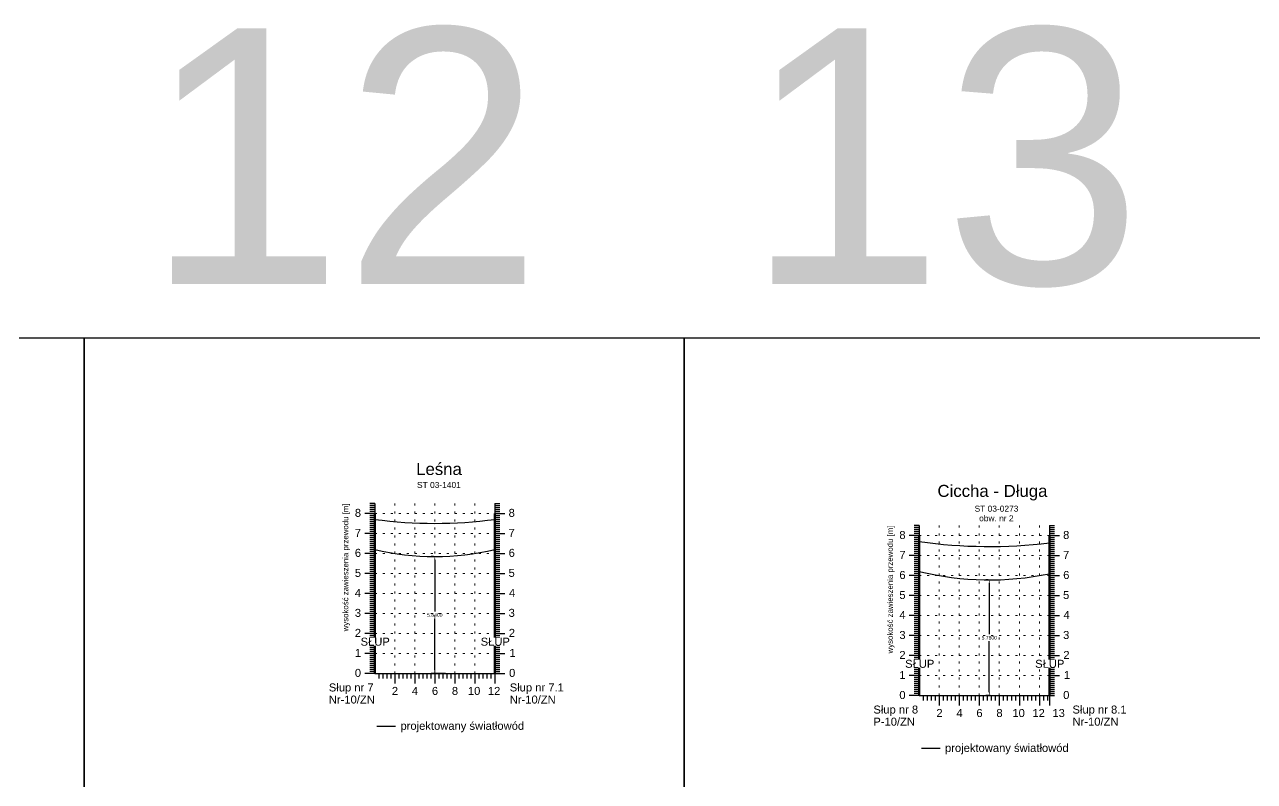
# Model space of a CAD drawing. Header units: metres. Extents: x -155 to 1812, y 681 to 886.
# Drawn here: x -8.4 to 53, y 838.4 to 876.2 of the extents above; entities that cross this region are included whole.
import ezdxf

# ---------------------------------------------------------------- set-up
doc = ezdxf.new("R2010")
doc.units = ezdxf.units.M
doc.header["$MEASUREMENT"] = 0
doc.linetypes.add('ACAD_ISO07W100', pattern=[3, 0, -3])
doc.styles.get("Standard").update_dxf_attribs({"font": 'arial.ttf'})
doc.dimstyles.get("Standard").update_dxf_attribs({"dimtxt": 0.18, "dimasz": 0.18, "dimexe": 0.18, "dimexo": 0.0625, "dimgap": 0.09, "dimtad": 0, "dimtih": 1, "dimtoh": 1, "dimdec": 4, "dimzin": 0, "dimdsep": 46, "dimtxsty": 'Standard', "dimcen": 0.09, "dimadec": 0, "dimazin": 0, "dimtfac": 1, "dimtdec": 4, "dimtofl": 0, "dimtmove": 0, "dimatfit": 3, "dimfxl": 1, "dimtolj": 1, "dimtzin": 0, "dimarcsym": 0})

# ---------------------------------------------------------------- blocks, each defined once
blk = doc.blocks.new('*D355')
at = {"color": 0, "lineweight": -2}
for p, q in [((12.013, 849.591), (11.896, 849.591)), ((12.076, 849.411), (12.076, 846.853)), ((12.076, 843.931), (12.076, 846.489)), ((12.614, 843.751), (11.896, 843.751))]:
    blk.add_line(p, q, dxfattribs=at)
at = {"color": 0}
for points in [[(12.106, 849.411), (12.046, 849.411), (12.076, 849.591)], [(12.046, 843.931), (12.106, 843.931), (12.076, 843.751)]]:
    blk.add_solid(points, dxfattribs=at)
at = {"layer": 'Defpoints', "color": 0}
for p in [(12.076, 849.591), (12.076, 843.751), (12.676, 843.751)]:
    blk.add_point(p, dxfattribs=at)
at = {"color": 0, "lineweight": 25, "insert": (12.076, 846.671), "char_height": 0.18, "attachment_point": 5}
blk.add_mtext('\\A1;5.8400', dxfattribs=at)
blk = doc.blocks.new('*D315')
at = {"color": 0, "lineweight": -2}
for p, q in [((39.731, 848.426), (39.613, 848.426)), ((39.793, 848.246), (39.793, 845.718)), ((39.793, 842.826), (39.793, 845.355)), ((39.831, 842.646), (39.613, 842.646))]:
    blk.add_line(p, q, dxfattribs=at)
at = {"color": 0}
for points in [[(39.823, 848.246), (39.763, 848.246), (39.793, 848.426)], [(39.763, 842.826), (39.823, 842.826), (39.793, 842.646)]]:
    blk.add_solid(points, dxfattribs=at)
at = {"layer": 'Defpoints', "color": 0}
for p in [(39.793, 848.426), (39.793, 842.646), (39.893, 842.646)]:
    blk.add_point(p, dxfattribs=at)
at = {"color": 0, "lineweight": 25, "insert": (39.793, 845.536), "char_height": 0.18, "attachment_point": 5}
blk.add_mtext('\\A1;5.7800', dxfattribs=at)

msp = doc.modelspace()

# ---------------------------------------------------------------- linework, layer by layer
for p, q in [((9.07619, 852.2512), (8.82619, 852.2512)), ((9.07619, 852.1512), (8.82619, 852.1512)), ((9.07619, 852.0512), (8.82619, 852.0512)), ((9.07619, 852.2512), (9.07619, 843.7512)), ((15.07619, 852.2512), (15.07619, 843.7512)), ((15.07619, 852.2512), (15.32619, 852.2512)), ((15.07619, 852.1512), (15.32619, 852.1512)), ((15.07619, 852.0512), (15.32619, 852.0512)), ((9.07619, 851.7512), (8.57619, 851.7512)), ((9.07619, 851.7512), (8.57619, 851.7512)), ((9.07619, 851.9512), (8.82619, 851.9512)), ((9.07619, 851.8512), (8.82619, 851.8512)), ((9.07619, 851.6512), (8.82619, 851.6512)), ((9.07619, 851.5512), (8.82619, 851.5512)), ((9.07619, 851.4512), (8.82619, 851.4512)), ((15.07619, 851.9512), (15.32619, 851.9512)), ((15.07619, 851.8512), (15.32619, 851.8512)), ((15.07619, 851.7512), (15.57619, 851.7512)), ((15.07619, 851.7512), (15.57619, 851.7512)), ((15.07619, 851.6512), (15.32619, 851.6512)), ((15.07619, 851.5512), (15.32619, 851.5512)), ((15.07619, 851.4512), (15.32619, 851.4512)), ((9.07619, 850.7512), (8.57619, 850.7512)), ((9.07619, 850.7512), (8.57619, 850.7512)), ((9.07619, 851.3512), (8.82619, 851.3512)), ((9.07619, 851.2512), (8.82619, 851.2512)), ((9.07619, 851.1512), (8.82619, 851.1512)), ((9.07619, 851.0512), (8.82619, 851.0512)), ((9.07619, 850.9512), (8.82619, 850.9512)), ((9.07619, 850.8512), (8.82619, 850.8512)), ((15.07619, 851.3512), (15.32619, 851.3512)), ((15.07619, 851.2512), (15.32619, 851.2512)), ((15.07619, 851.1512), (15.32619, 851.1512)), ((15.07619, 851.0512), (15.32619, 851.0512)), ((15.07619, 850.9512), (15.32619, 850.9512)), ((15.07619, 850.8512), (15.32619, 850.8512)), ((15.07619, 850.7512), (15.57619, 850.7512)), ((15.07619, 850.7512), (15.57619, 850.7512)), ((36.29318, 851.14643), (36.04318, 851.14643)), ((36.29318, 851.04643), (36.04318, 851.04643)), ((36.29318, 850.94643), (36.04318, 850.94643)), ((36.29318, 850.84643), (36.04318, 850.84643)), ((36.29318, 851.14643), (36.29318, 842.64643)), ((42.79318, 851.14643), (42.79318, 842.64643)), ((42.79318, 851.14643), (43.04318, 851.14643)), ((42.79318, 851.04643), (43.04318, 851.04643)), ((42.79318, 850.94643), (43.04318, 850.94643)), ((42.79318, 850.84643), (43.04318, 850.84643)), ((9.07619, 850.6512), (8.82619, 850.6512)), ((9.07619, 850.5512), (8.82619, 850.5512)), ((9.07619, 850.4512), (8.82619, 850.4512)), ((9.07619, 850.3512), (8.82619, 850.3512)), ((9.07619, 850.2512), (8.82619, 850.2512)), ((9.07619, 850.1512), (8.82619, 850.1512)), ((15.07619, 850.6512), (15.32619, 850.6512)), ((15.07619, 850.5512), (15.32619, 850.5512)), ((15.07619, 850.4512), (15.32619, 850.4512)), ((15.07619, 850.3512), (15.32619, 850.3512)), ((15.07619, 850.2512), (15.32619, 850.2512)), ((15.07619, 850.1512), (15.32619, 850.1512)), ((36.29318, 850.64643), (35.79318, 850.64643)), ((36.29318, 850.64643), (35.79318, 850.64643)), ((36.29318, 850.74643), (36.04318, 850.74643)), ((36.29318, 850.54643), (36.04318, 850.54643)), ((36.29318, 850.44643), (36.04318, 850.44643)), ((36.29318, 850.34643), (36.04318, 850.34643)), ((36.29318, 850.24643), (36.04318, 850.24643)), ((36.29318, 850.14643), (36.04318, 850.14643)), ((42.79318, 850.74643), (43.04318, 850.74643)), ((42.79318, 850.64643), (43.29318, 850.64643)), ((42.79318, 850.64643), (43.29318, 850.64643)), ((42.79318, 850.54643), (43.04318, 850.54643)), ((42.79318, 850.44643), (43.04318, 850.44643)), ((42.79318, 850.34643), (43.04318, 850.34643)), ((42.79318, 850.24643), (43.04318, 850.24643)), ((42.79318, 850.14643), (43.04318, 850.14643)), ((9.07619, 849.7512), (8.57619, 849.7512)), ((9.07619, 849.7512), (8.57619, 849.7512)), ((9.07619, 850.0512), (8.82619, 850.0512)), ((9.07619, 849.9512), (8.82619, 849.9512)), ((9.07619, 849.8512), (8.82619, 849.8512)), ((9.07619, 849.6512), (8.82619, 849.6512)), ((9.07619, 849.5512), (8.82619, 849.5512)), ((15.07619, 850.0512), (15.32619, 850.0512)), ((15.07619, 849.9512), (15.32619, 849.9512)), ((15.07619, 849.8512), (15.32619, 849.8512)), ((15.07619, 849.7512), (15.57619, 849.7512)), ((15.07619, 849.7512), (15.57619, 849.7512)), ((15.07619, 849.6512), (15.32619, 849.6512)), ((15.07619, 849.5512), (15.32619, 849.5512)), ((36.29318, 849.64643), (35.79318, 849.64643)), ((36.29318, 849.64643), (35.79318, 849.64643)), ((36.29318, 850.04643), (36.04318, 850.04643)), ((36.29318, 849.94643), (36.04318, 849.94643)), ((36.29318, 849.84643), (36.04318, 849.84643)), ((36.29318, 849.74643), (36.04318, 849.74643)), ((36.29318, 849.54643), (36.04318, 849.54643)), ((42.79318, 850.04643), (43.04318, 850.04643)), ((42.79318, 849.94643), (43.04318, 849.94643)), ((42.79318, 849.84643), (43.04318, 849.84643)), ((42.79318, 849.74643), (43.04318, 849.74643)), ((42.79318, 849.64643), (43.29318, 849.64643)), ((42.79318, 849.64643), (43.29318, 849.64643)), ((42.79318, 849.54643), (43.04318, 849.54643)), ((9.07619, 849.4512), (8.82619, 849.4512)), ((9.07619, 849.3512), (8.82619, 849.3512)), ((9.07619, 849.2512), (8.82619, 849.2512)), ((9.07619, 849.1512), (8.82619, 849.1512)), ((9.07619, 849.0512), (8.82619, 849.0512)), ((9.07619, 848.9512), (8.82619, 848.9512)), ((15.07619, 849.4512), (15.32619, 849.4512)), ((15.07619, 849.3512), (15.32619, 849.3512)), ((15.07619, 849.2512), (15.32619, 849.2512)), ((15.07619, 849.1512), (15.32619, 849.1512)), ((15.07619, 849.0512), (15.32619, 849.0512)), ((15.07619, 848.9512), (15.32619, 848.9512)), ((36.29318, 849.44643), (36.04318, 849.44643)), ((36.29318, 849.34643), (36.04318, 849.34643)), ((36.29318, 849.24643), (36.04318, 849.24643)), ((36.29318, 849.14643), (36.04318, 849.14643)), ((36.29318, 849.04643), (36.04318, 849.04643)), ((36.29318, 848.94643), (36.04318, 848.94643)), ((42.79318, 849.44643), (43.04318, 849.44643)), ((42.79318, 849.34643), (43.04318, 849.34643)), ((42.79318, 849.24643), (43.04318, 849.24643)), ((42.79318, 849.14643), (43.04318, 849.14643)), ((42.79318, 849.04643), (43.04318, 849.04643)), ((42.79318, 848.94643), (43.04318, 848.94643)), ((9.07619, 848.7512), (8.57619, 848.7512)), ((9.07619, 848.7512), (8.57619, 848.7512)), ((9.07619, 848.8512), (8.82619, 848.8512)), ((9.07619, 848.6512), (8.82619, 848.6512)), ((9.07619, 848.5512), (8.82619, 848.5512)), ((9.07619, 848.4512), (8.82619, 848.4512)), ((9.07619, 848.3512), (8.82619, 848.3512)), ((15.07619, 848.8512), (15.32619, 848.8512)), ((15.07619, 848.7512), (15.57619, 848.7512)), ((15.07619, 848.7512), (15.57619, 848.7512)), ((15.07619, 848.6512), (15.32619, 848.6512)), ((15.07619, 848.5512), (15.32619, 848.5512)), ((15.07619, 848.4512), (15.32619, 848.4512)), ((15.07619, 848.3512), (15.32619, 848.3512)), ((36.29318, 848.64643), (35.79318, 848.64643)), ((36.29318, 848.64643), (35.79318, 848.64643)), ((36.29318, 848.84643), (36.04318, 848.84643)), ((36.29318, 848.74643), (36.04318, 848.74643)), ((36.29318, 848.54643), (36.04318, 848.54643)), ((36.29318, 848.44643), (36.04318, 848.44643)), ((36.29318, 848.34643), (36.04318, 848.34643)), ((42.79318, 848.84643), (43.04318, 848.84643)), ((42.79318, 848.74643), (43.04318, 848.74643)), ((42.79318, 848.64643), (43.29318, 848.64643)), ((42.79318, 848.64643), (43.29318, 848.64643)), ((42.79318, 848.54643), (43.04318, 848.54643)), ((42.79318, 848.44643), (43.04318, 848.44643)), ((42.79318, 848.34643), (43.04318, 848.34643)), ((9.07619, 847.7512), (8.57619, 847.7512)), ((9.07619, 847.7512), (8.57619, 847.7512)), ((9.07619, 848.2512), (8.82619, 848.2512)), ((9.07619, 848.1512), (8.82619, 848.1512)), ((9.07619, 848.0512), (8.82619, 848.0512)), ((9.07619, 847.9512), (8.82619, 847.9512)), ((9.07619, 847.8512), (8.82619, 847.8512)), ((15.07619, 848.2512), (15.32619, 848.2512)), ((15.07619, 848.1512), (15.32619, 848.1512)), ((15.07619, 848.0512), (15.32619, 848.0512)), ((15.07619, 847.9512), (15.32619, 847.9512)), ((15.07619, 847.8512), (15.32619, 847.8512)), ((15.07619, 847.7512), (15.57619, 847.7512)), ((15.07619, 847.7512), (15.57619, 847.7512)), ((36.29318, 848.24643), (36.04318, 848.24643)), ((36.29318, 848.14643), (36.04318, 848.14643)), ((36.29318, 848.04643), (36.04318, 848.04643)), ((36.29318, 847.94643), (36.04318, 847.94643)), ((36.29318, 847.84643), (36.04318, 847.84643)), ((36.29318, 847.74643), (36.04318, 847.74643)), ((42.79318, 848.24643), (43.04318, 848.24643)), ((42.79318, 848.14643), (43.04318, 848.14643)), ((42.79318, 848.04643), (43.04318, 848.04643)), ((42.79318, 847.94643), (43.04318, 847.94643)), ((42.79318, 847.84643), (43.04318, 847.84643)), ((42.79318, 847.74643), (43.04318, 847.74643)), ((9.07619, 847.6512), (8.82619, 847.6512)), ((9.07619, 847.5512), (8.82619, 847.5512)), ((9.07619, 847.4512), (8.82619, 847.4512)), ((9.07619, 847.3512), (8.82619, 847.3512)), ((9.07619, 847.2512), (8.82619, 847.2512)), ((9.07619, 847.1512), (8.82619, 847.1512)), ((15.07619, 847.6512), (15.32619, 847.6512)), ((15.07619, 847.5512), (15.32619, 847.5512)), ((15.07619, 847.4512), (15.32619, 847.4512)), ((15.07619, 847.3512), (15.32619, 847.3512)), ((15.07619, 847.2512), (15.32619, 847.2512)), ((15.07619, 847.1512), (15.32619, 847.1512)), ((36.29318, 847.64643), (35.79318, 847.64643)), ((36.29318, 847.64643), (35.79318, 847.64643)), ((36.29318, 847.54643), (36.04318, 847.54643)), ((36.29318, 847.44643), (36.04318, 847.44643)), ((36.29318, 847.34643), (36.04318, 847.34643)), ((36.29318, 847.24643), (36.04318, 847.24643)), ((36.29318, 847.14643), (36.04318, 847.14643)), ((42.79318, 847.64643), (43.29318, 847.64643)), ((42.79318, 847.64643), (43.29318, 847.64643)), ((42.79318, 847.54643), (43.04318, 847.54643)), ((42.79318, 847.44643), (43.04318, 847.44643)), ((42.79318, 847.34643), (43.04318, 847.34643)), ((42.79318, 847.24643), (43.04318, 847.24643)), ((42.79318, 847.14643), (43.04318, 847.14643)), ((9.07619, 846.7512), (8.57619, 846.7512)), ((9.07619, 846.7512), (8.57619, 846.7512)), ((9.07619, 847.0512), (8.82619, 847.0512)), ((9.07619, 846.9512), (8.82619, 846.9512)), ((9.07619, 846.8512), (8.82619, 846.8512)), ((9.07619, 846.6512), (8.82619, 846.6512)), ((9.07619, 846.5512), (8.82619, 846.5512)), ((9.07619, 846.4512), (8.82619, 846.4512)), ((15.07619, 847.0512), (15.32619, 847.0512)), ((15.07619, 846.9512), (15.32619, 846.9512)), ((15.07619, 846.8512), (15.32619, 846.8512)), ((15.07619, 846.7512), (15.57619, 846.7512)), ((15.07619, 846.7512), (15.57619, 846.7512)), ((15.07619, 846.6512), (15.32619, 846.6512)), ((15.07619, 846.5512), (15.32619, 846.5512)), ((15.07619, 846.4512), (15.32619, 846.4512)), ((36.29318, 846.64643), (35.79318, 846.64643)), ((36.29318, 846.64643), (35.79318, 846.64643)), ((36.29318, 847.04643), (36.04318, 847.04643)), ((36.29318, 846.94643), (36.04318, 846.94643)), ((36.29318, 846.84643), (36.04318, 846.84643)), ((36.29318, 846.74643), (36.04318, 846.74643)), ((36.29318, 846.54643), (36.04318, 846.54643)), ((36.29318, 846.44643), (36.04318, 846.44643)), ((42.79318, 847.04643), (43.04318, 847.04643)), ((42.79318, 846.94643), (43.04318, 846.94643)), ((42.79318, 846.84643), (43.04318, 846.84643)), ((42.79318, 846.74643), (43.04318, 846.74643)), ((42.79318, 846.64643), (43.29318, 846.64643)), ((42.79318, 846.64643), (43.29318, 846.64643)), ((42.79318, 846.54643), (43.04318, 846.54643)), ((42.79318, 846.44643), (43.04318, 846.44643)), ((9.07619, 846.3512), (8.82619, 846.3512)), ((9.07619, 846.2512), (8.82619, 846.2512)), ((9.07619, 846.1512), (8.82619, 846.1512)), ((9.07619, 846.0512), (8.82619, 846.0512)), ((9.07619, 845.9512), (8.82619, 845.9512)), ((9.07619, 845.8512), (8.82619, 845.8512)), ((15.07619, 846.3512), (15.32619, 846.3512)), ((15.07619, 846.2512), (15.32619, 846.2512)), ((15.07619, 846.1512), (15.32619, 846.1512)), ((15.07619, 846.0512), (15.32619, 846.0512)), ((15.07619, 845.9512), (15.32619, 845.9512)), ((15.07619, 845.8512), (15.32619, 845.8512)), ((36.29318, 846.34643), (36.04318, 846.34643)), ((36.29318, 846.24643), (36.04318, 846.24643)), ((36.29318, 846.14643), (36.04318, 846.14643)), ((36.29318, 846.04643), (36.04318, 846.04643)), ((36.29318, 845.94643), (36.04318, 845.94643)), ((36.29318, 845.84643), (36.04318, 845.84643)), ((42.79318, 846.34643), (43.04318, 846.34643)), ((42.79318, 846.24643), (43.04318, 846.24643)), ((42.79318, 846.14643), (43.04318, 846.14643)), ((42.79318, 846.04643), (43.04318, 846.04643)), ((42.79318, 845.94643), (43.04318, 845.94643)), ((42.79318, 845.84643), (43.04318, 845.84643)), ((9.07619, 845.7512), (8.57619, 845.7512)), ((9.07619, 845.7512), (8.57619, 845.7512)), ((9.07619, 845.6512), (8.82619, 845.6512)), ((9.07619, 845.5512), (8.82619, 845.5512)), ((9.07619, 845.4512), (8.82619, 845.4512)), ((9.07619, 845.3512), (8.82619, 845.3512)), ((9.07619, 845.2512), (8.82619, 845.2512)), ((15.07619, 845.7512), (15.57619, 845.7512)), ((15.07619, 845.7512), (15.57619, 845.7512)), ((15.07619, 845.6512), (15.32619, 845.6512)), ((15.07619, 845.5512), (15.32619, 845.5512)), ((15.07619, 845.4512), (15.32619, 845.4512)), ((15.07619, 845.3512), (15.32619, 845.3512)), ((15.07619, 845.2512), (15.32619, 845.2512)), ((36.29318, 845.64643), (35.79318, 845.64643)), ((36.29318, 845.64643), (35.79318, 845.64643)), ((36.29318, 845.74643), (36.04318, 845.74643)), ((36.29318, 845.54643), (36.04318, 845.54643)), ((36.29318, 845.44643), (36.04318, 845.44643)), ((36.29318, 845.34643), (36.04318, 845.34643)), ((36.29318, 845.24643), (36.04318, 845.24643)), ((42.79318, 845.74643), (43.04318, 845.74643)), ((42.79318, 845.64643), (43.29318, 845.64643)), ((42.79318, 845.64643), (43.29318, 845.64643)), ((42.79318, 845.54643), (43.04318, 845.54643)), ((42.79318, 845.44643), (43.04318, 845.44643)), ((42.79318, 845.34643), (43.04318, 845.34643)), ((42.79318, 845.24643), (43.04318, 845.24643)), ((9.07619, 844.7512), (8.57619, 844.7512)), ((9.07619, 844.7512), (8.57619, 844.7512)), ((9.07619, 845.1512), (8.82619, 845.1512)), ((9.07619, 845.0512), (8.82619, 845.0512)), ((9.07619, 844.9512), (8.82619, 844.9512)), ((9.07619, 844.8512), (8.82619, 844.8512)), ((9.07619, 844.6512), (8.82619, 844.6512)), ((15.07619, 845.1512), (15.32619, 845.1512)), ((15.07619, 845.0512), (15.32619, 845.0512)), ((15.07619, 844.9512), (15.32619, 844.9512)), ((15.07619, 844.8512), (15.32619, 844.8512)), ((15.07619, 844.7512), (15.57619, 844.7512)), ((15.07619, 844.7512), (15.57619, 844.7512)), ((15.07619, 844.6512), (15.32619, 844.6512)), ((36.29318, 844.64643), (35.79318, 844.64643)), ((36.29318, 844.64643), (35.79318, 844.64643)), ((36.29318, 845.14643), (36.04318, 845.14643)), ((36.29318, 845.04643), (36.04318, 845.04643)), ((36.29318, 844.94643), (36.04318, 844.94643)), ((36.29318, 844.84643), (36.04318, 844.84643)), ((36.29318, 844.74643), (36.04318, 844.74643)), ((42.79318, 845.14643), (43.04318, 845.14643)), ((42.79318, 845.04643), (43.04318, 845.04643)), ((42.79318, 844.94643), (43.04318, 844.94643)), ((42.79318, 844.84643), (43.04318, 844.84643)), ((42.79318, 844.74643), (43.04318, 844.74643)), ((42.79318, 844.64643), (43.29318, 844.64643)), ((42.79318, 844.64643), (43.29318, 844.64643)), ((9.07619, 844.5512), (8.82619, 844.5512)), ((9.07619, 844.4512), (8.82619, 844.4512)), ((9.07619, 844.3512), (8.82619, 844.3512)), ((9.07619, 844.2512), (8.82619, 844.2512)), ((9.07619, 844.1512), (8.82619, 844.1512)), ((9.07619, 844.0512), (8.82619, 844.0512)), ((15.07619, 844.5512), (15.32619, 844.5512)), ((15.07619, 844.4512), (15.32619, 844.4512)), ((15.07619, 844.3512), (15.32619, 844.3512)), ((15.07619, 844.2512), (15.32619, 844.2512)), ((15.07619, 844.1512), (15.32619, 844.1512)), ((15.07619, 844.0512), (15.32619, 844.0512)), ((36.29318, 844.54643), (36.04318, 844.54643)), ((36.29318, 844.44643), (36.04318, 844.44643)), ((36.29318, 844.34643), (36.04318, 844.34643)), ((36.29318, 844.24643), (36.04318, 844.24643)), ((36.29318, 844.14643), (36.04318, 844.14643)), ((36.29318, 844.04643), (36.04318, 844.04643)), ((42.79318, 844.54643), (43.04318, 844.54643)), ((42.79318, 844.44643), (43.04318, 844.44643)), ((42.79318, 844.34643), (43.04318, 844.34643)), ((42.79318, 844.24643), (43.04318, 844.24643)), ((42.79318, 844.14643), (43.04318, 844.14643)), ((42.79318, 844.04643), (43.04318, 844.04643)), ((9.07619, 843.7512), (8.57619, 843.7512)), ((9.07619, 843.9512), (8.82619, 843.9512)), ((9.07619, 843.8512), (8.82619, 843.8512)), ((9.07619, 843.7512), (8.82619, 843.7512)), ((9.07619, 843.7512), (15.07619, 843.7512)), ((9.27619, 843.7512), (9.27619, 843.5012)), ((9.47619, 843.7512), (9.47619, 843.5012)), ((9.67619, 843.7512), (9.67619, 843.5012)), ((9.87619, 843.7512), (9.87619, 843.5012)), ((10.07619, 843.7512), (10.07619, 843.2512)), ((10.27619, 843.7512), (10.27619, 843.5012)), ((10.47619, 843.7512), (10.47619, 843.5012)), ((10.67619, 843.7512), (10.67619, 843.5012)), ((10.87619, 843.7512), (10.87619, 843.5012)), ((11.07619, 843.7512), (11.07619, 843.2512)), ((11.27619, 843.7512), (11.27619, 843.5012)), ((11.47619, 843.7512), (11.47619, 843.5012)), ((11.67619, 843.7512), (11.67619, 843.5012)), ((11.87619, 843.7512), (11.87619, 843.5012)), ((12.07619, 843.7512), (12.07619, 843.2512)), ((12.27619, 843.7512), (12.27619, 843.5012)), ((12.47619, 843.7512), (12.47619, 843.5012)), ((12.67619, 843.7512), (12.67619, 843.5012)), ((12.87619, 843.7512), (12.87619, 843.5012)), ((13.07619, 843.7512), (13.07619, 843.2512)), ((13.27619, 843.7512), (13.27619, 843.5012)), ((13.47619, 843.7512), (13.47619, 843.5012)), ((13.67619, 843.7512), (13.67619, 843.5012)), ((13.87619, 843.7512), (13.87619, 843.5012)), ((14.07619, 843.7512), (14.07619, 843.2512)), ((14.27619, 843.7512), (14.27619, 843.5012)), ((14.47619, 843.7512), (14.47619, 843.5012)), ((14.67619, 843.7512), (14.67619, 843.5012)), ((14.87619, 843.7512), (14.87619, 843.5012)), ((15.07619, 843.9512), (15.32619, 843.9512)), ((15.07619, 843.8512), (15.32619, 843.8512)), ((15.07619, 843.7512), (15.07619, 843.2512)), ((15.07619, 843.7512), (15.57619, 843.7512)), ((15.07619, 843.7512), (15.32619, 843.7512)), ((36.29318, 843.64643), (35.79318, 843.64643)), ((36.29318, 843.64643), (35.79318, 843.64643)), ((36.29318, 843.94643), (36.04318, 843.94643)), ((36.29318, 843.84643), (36.04318, 843.84643)), ((36.29318, 843.74643), (36.04318, 843.74643)), ((36.29318, 843.54643), (36.04318, 843.54643)), ((36.29318, 843.44643), (36.04318, 843.44643)), ((42.79318, 843.94643), (43.04318, 843.94643)), ((42.79318, 843.84643), (43.04318, 843.84643)), ((42.79318, 843.74643), (43.04318, 843.74643)), ((42.79318, 843.64643), (43.29318, 843.64643)), ((42.79318, 843.64643), (43.29318, 843.64643)), ((42.79318, 843.54643), (43.04318, 843.54643)), ((42.79318, 843.44643), (43.04318, 843.44643)), ((36.29318, 843.34643), (36.04318, 843.34643)), ((36.29318, 843.24643), (36.04318, 843.24643)), ((36.29318, 843.14643), (36.04318, 843.14643)), ((36.29318, 843.04643), (36.04318, 843.04643)), ((36.29318, 842.94643), (36.04318, 842.94643)), ((36.29318, 842.84643), (36.04318, 842.84643)), ((42.79318, 843.34643), (43.04318, 843.34643)), ((42.79318, 843.24643), (43.04318, 843.24643)), ((42.79318, 843.14643), (43.04318, 843.14643)), ((42.79318, 843.04643), (43.04318, 843.04643)), ((42.79318, 842.94643), (43.04318, 842.94643)), ((42.79318, 842.84643), (43.04318, 842.84643)), ((36.29318, 842.64643), (35.79318, 842.64643)), ((36.29318, 842.74643), (36.04318, 842.74643)), ((36.29318, 842.64643), (36.04318, 842.64643)), ((36.29318, 842.64643), (42.79318, 842.64643)), ((36.49318, 842.64643), (36.49318, 842.39643)), ((36.69318, 842.64643), (36.69318, 842.39643)), ((36.89318, 842.64643), (36.89318, 842.39643)), ((37.09318, 842.64643), (37.09318, 842.39643)), ((37.29318, 842.64643), (37.29318, 842.14643)), ((37.49318, 842.64643), (37.49318, 842.39643)), ((37.69318, 842.64643), (37.69318, 842.39643)), ((37.89318, 842.64643), (37.89318, 842.39643)), ((38.09318, 842.64643), (38.09318, 842.39643)), ((38.29318, 842.64643), (38.29318, 842.14643)), ((38.49318, 842.64643), (38.49318, 842.39643)), ((38.69318, 842.64643), (38.69318, 842.39643)), ((38.89318, 842.64643), (38.89318, 842.39643)), ((39.09318, 842.64643), (39.09318, 842.39643)), ((39.29318, 842.64643), (39.29318, 842.14643)), ((39.49318, 842.64643), (39.49318, 842.39643)), ((39.69318, 842.64643), (39.69318, 842.39643)), ((39.89318, 842.64643), (39.89318, 842.39643)), ((40.09318, 842.64643), (40.09318, 842.39643)), ((40.29318, 842.64643), (40.29318, 842.14643)), ((40.49318, 842.64643), (40.49318, 842.39643)), ((40.69318, 842.64643), (40.69318, 842.39643)), ((40.89318, 842.64643), (40.89318, 842.39643)), ((41.09318, 842.64643), (41.09318, 842.39643)), ((41.29318, 842.64643), (41.29318, 842.14643)), ((41.49318, 842.64643), (41.49318, 842.39643)), ((41.69318, 842.64643), (41.69318, 842.39643)), ((41.89318, 842.64643), (41.89318, 842.39643)), ((42.09318, 842.64643), (42.09318, 842.39643)), ((42.29318, 842.64643), (42.29318, 842.14643)), ((42.49318, 842.64643), (42.49318, 842.39643)), ((42.69318, 842.64643), (42.69318, 842.39643)), ((42.79318, 842.74643), (43.04318, 842.74643)), ((42.79318, 842.64643), (42.79318, 842.14643)), ((42.79318, 842.64643), (43.04318, 842.64643))]:
    msp.add_line(p, q)
at = {"linetype": 'ACAD_ISO07W100', "lineweight": 15, "ltscale": 0.1}
for p, q in [((10.07619, 843.7512), (10.07619, 852.2512)), ((11.07619, 843.7512), (11.07619, 852.2512)), ((12.07619, 843.7512), (12.07619, 852.2512)), ((13.07619, 843.7512), (13.07619, 852.2512)), ((14.07619, 843.7512), (14.07619, 852.2512)), ((15.07619, 843.7512), (15.07619, 852.2512)), ((15.07619, 843.7512), (15.07619, 852.2512)), ((15.07619, 843.7512), (15.07619, 852.2512)), ((15.07619, 843.7512), (15.07619, 852.2512)), ((9.07619, 851.7512), (15.07619, 851.7512)), ((9.07619, 850.7512), (15.07619, 850.7512)), ((37.29318, 842.64643), (37.29318, 851.14643)), ((38.29318, 842.64643), (38.29318, 851.14643)), ((39.29318, 842.64643), (39.29318, 851.14643)), ((40.29318, 842.64643), (40.29318, 851.14643)), ((41.29318, 842.64643), (41.29318, 851.14643)), ((42.29318, 842.64643), (42.29318, 851.14643)), ((42.29318, 842.64643), (42.29318, 851.14643)), ((42.79318, 842.64643), (42.79318, 851.14643)), ((42.79318, 842.64643), (42.79318, 851.14643)), ((36.29318, 850.64643), (42.79318, 850.64643)), ((9.07619, 849.7512), (15.07619, 849.7512)), ((36.29318, 849.64643), (42.79318, 849.64643)), ((9.07619, 848.7512), (15.07619, 848.7512)), ((36.29318, 848.64643), (42.79318, 848.64643)), ((9.07619, 847.7512), (15.07619, 847.7512)), ((36.29318, 847.64643), (42.79318, 847.64643)), ((9.07619, 846.7512), (15.07619, 846.7512)), ((36.29318, 846.64643), (42.79318, 846.64643)), ((9.07619, 845.7512), (15.07619, 845.7512)), ((36.29318, 845.64643), (42.79318, 845.64643)), ((9.07619, 844.7512), (15.07619, 844.7512)), ((36.29318, 844.64643), (42.79318, 844.64643)), ((9.07619, 843.7512), (15.07619, 843.7512)), ((36.29318, 843.64643), (42.79318, 843.64643)), ((35.79318, 842.64643), (42.79318, 842.64643))]:
    msp.add_line(p, q, dxfattribs=at)
at = {"lineweight": 100}
for p, q in [((9.07619, 851.7512), (9.07619, 843.7512)), ((15.07619, 851.7512), (15.07619, 843.7512)), ((36.29318, 850.64643), (36.29318, 842.64643)), ((42.79318, 850.64643), (42.79318, 842.64643))]:
    msp.add_line(p, q, dxfattribs=at)
at = {"color": 3, "lineweight": 25}
for p, q in [((9.18174, 841.12099), (10.11233, 841.12099)), ((36.39873, 840.01622), (37.32932, 840.01622))]:
    msp.add_line(p, q, dxfattribs=at)
at = {"lineweight": 25}
for points in [[(-35.45729, 860.52182), (-5.45729, 860.52182), (-5.45729, 830.52182), (-35.45729, 830.52182), (-35.45729, 860.52182)], [(-5.45729, 860.52182), (24.54271, 860.52182), (24.54271, 830.52182), (-5.45729, 830.52182), (-5.45729, 860.52182)], [(24.54271, 860.52182), (54.54271, 860.52182), (54.54271, 830.52182), (24.54271, 830.52182), (24.54271, 860.52182)]]:
    msp.add_lwpolyline(points, dxfattribs=at)
at = {"lineweight": 30}
for centre, radius, start, end in [((12.07619, 873.8512), 22.6, 262.3718503, 277.6281497), ((39.79318, 874.72143), 24.625, 261.8287664, 276.9975794)]:
    msp.add_arc(centre, radius, start, end, dxfattribs=at)
at = {"color": 3, "lineweight": 30}
for centre, radius, start, end in [((12.09765, 862.45006), 12.85887, 256.410084, 283.3932253), ((39.79318, 863.21977), 14.79333, 256.3144532, 281.7003953)]:
    msp.add_arc(centre, radius, start, end, dxfattribs=at)

# ---------------------------------------------------------------- texts
at = {"lineweight": 25}
for s, p in [('12', (-2.41869, 863.21103)), ('13', (27.58131, 863.21103))]:
    msp.add_text(s, height=12.782133, dxfattribs=at).set_placement(p)
for s, height, p in [('Leśna', 0.6, (11.14409, 853.66954)), ('ST 03-1401', 0.3, (11.18671, 853.02121)), ('Ciccha - Długa', 0.6, (37.20102, 852.57463)), ('8', 0.4, (8.07893, 851.57711)), ('8', 0.4, (15.76458, 851.57711)), ('ST 03-0273', 0.3, (39.05709, 851.8366)), ('obw. nr 2', 0.3, (39.28377, 851.35734)), ('7', 0.4, (8.07893, 850.57711)), ('7', 0.4, (15.76158, 850.57711)), ('8', 0.4, (35.29592, 850.47234)), ('8', 0.4, (43.48157, 850.47234)), ('6', 0.4, (8.07893, 849.57711)), ('6', 0.4, (15.76731, 849.57711)), ('7', 0.4, (35.29592, 849.47234)), ('7', 0.4, (43.47857, 849.47234)), ('5', 0.4, (8.07893, 848.57711)), ('5', 0.4, (15.76185, 848.57711)), ('6', 0.4, (35.29592, 848.47234)), ('6', 0.4, (43.4843, 848.47234)), ('4', 0.4, (8.07893, 847.57711)), ('4', 0.4, (15.78259, 847.57711)), ('5', 0.4, (35.29592, 847.47234)), ('5', 0.4, (43.47884, 847.47234)), ('3', 0.4, (8.07893, 846.57711)), ('3', 0.4, (15.76458, 846.57711)), ('4', 0.4, (35.29592, 846.47234)), ('4', 0.4, (43.49958, 846.47234)), ('2', 0.4, (8.07893, 845.57711)), ('2', 0.4, (15.77577, 845.57711)), ('3', 0.4, (35.29592, 845.47234)), ('3', 0.4, (43.48157, 845.47234)), ('1', 0.4, (8.07893, 844.57711)), ('1', 0.4, (15.80442, 844.57711)), ('2', 0.4, (35.29592, 844.47234)), ('2', 0.4, (43.49275, 844.47234)), ('0', 0.4, (8.07893, 843.57711)), ('0', 0.4, (15.78829, 843.57711)), ('1', 0.4, (35.29592, 843.47234)), ('1', 0.4, (43.5214, 843.47234)), ('Słup nr 7', 0.4, (6.78094, 842.84929)), ('2', 0.4, (9.92938, 842.67553)), ('4', 0.4, (10.92938, 842.67553)), ('6', 0.4, (11.92938, 842.67553)), ('8', 0.4, (12.92938, 842.67553)), ('10', 0.4, (13.72938, 842.67553)), ('12', 0.4, (14.72938, 842.67553)), ('Słup nr 7.1', 0.4, (15.82171, 842.84929)), ('0', 0.4, (35.29592, 842.47234)), ('0', 0.4, (43.4832, 842.47234)), ('Nr-10/ZN', 0.4, (6.7793, 842.2444)), ('Nr-10/ZN', 0.4, (15.82171, 842.2444)), ('Słup nr 8', 0.4, (33.99793, 841.74452)), ('Słup nr 8.1', 0.4, (43.95113, 841.74452)), ('P-10/ZN', 0.4, (33.99628, 841.13963)), ('2', 0.4, (37.14636, 841.57076)), ('4', 0.4, (38.14636, 841.57076)), ('6', 0.4, (39.14636, 841.57076)), ('8', 0.4, (40.14636, 841.57076)), ('10', 0.4, (40.94636, 841.57076)), ('12', 0.4, (41.94636, 841.57076)), ('13', 0.4, (42.94636, 841.57076)), ('Nr-10/ZN', 0.4, (43.95113, 841.13963)), ('projektowany światłowód', 0.4, (10.36109, 840.93122)), ('projektowany światłowód', 0.4, (37.57807, 839.82645))]:
    msp.add_text(s, height=height).set_placement(p)

# ---------------------------------------------------------------- dimensions: what is measured, and where the dimension line sits
for base, p1, p2, picture, middle in [((12.07558, 843.7512), (12.07558, 849.59121), (12.67619, 843.7512), '*D355', (12.07558, 846.6712)), ((39.79318, 842.64643), (39.79318, 848.42643), (39.89318, 842.64643), '*D315', (39.79318, 845.53643))]:
    dim = msp.add_linear_dim(base=base, p1=p1, p2=p2, angle=90, dimstyle='Standard', dxfattribs=at)
    dim.commit()
    dim.dimension.update_dxf_attribs({"geometry": picture, "text_midpoint": middle})

# ---------------------------------------------------------------- next in the draw order: texts
at = {"lineweight": 18, "char_height": 0.28, "attachment_point": 1, "rotation": 90, "bg_fill": 3, "box_fill_scale": 1, "bg_fill_color": 256, "bg_fill_transparency": 0}
for insert in [(7.47342, 845.85331), (34.69041, 844.74854)]:
    msp.add_mtext_dynamic_manual_height_columns('wysokość zawieszenia przewodu [m]', width=9.2804774, gutter_width=2, heights=[-0.36385], dxfattribs=dict(at, insert=insert))
at = {"lineweight": 18, "char_height": 0.4, "attachment_point": 1, "bg_fill": 3, "box_fill_scale": 1, "bg_fill_color": 256, "bg_fill_transparency": 0}
for insert in [(8.36809, 845.53741), (14.36809, 845.53741), (35.58507, 844.43264), (42.08507, 844.43264)]:
    msp.add_mtext_dynamic_manual_height_columns('SŁUP', width=1.5368437, gutter_width=2, heights=[-0.41364], dxfattribs=dict(at, insert=insert))

doc.saveas('drawing.dxf')
